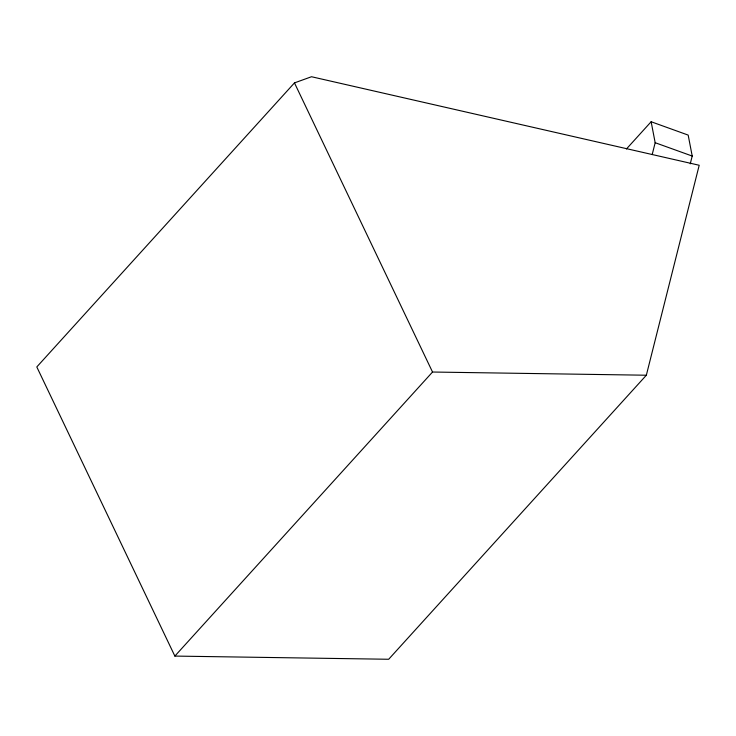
<?xml version="1.0" encoding="UTF-8"?>
<svg xmlns="http://www.w3.org/2000/svg" width="736" height="736" viewBox="0 0 736 736"><rect width="100%" height="100%" fill="white"/><g stroke="black" fill="none" stroke-linecap="round" stroke-linejoin="round"><path stroke-width="1.1" d="M652.188 154.569L655.169 142.71L651.139 121.744L688.178 135.093L692.208 156.05L690.248 163.852M646.346 375.222L699.2 165.26L311.512 76.737L294.464 82.892L36.8 366.942L174.864 656.08L388.682 659.263L646.346 375.222L432.529 372.03L174.864 656.08M626.428 148.985L651.139 121.744M655.169 142.71L692.208 156.05M294.464 82.892L432.529 372.03"/></g></svg>
